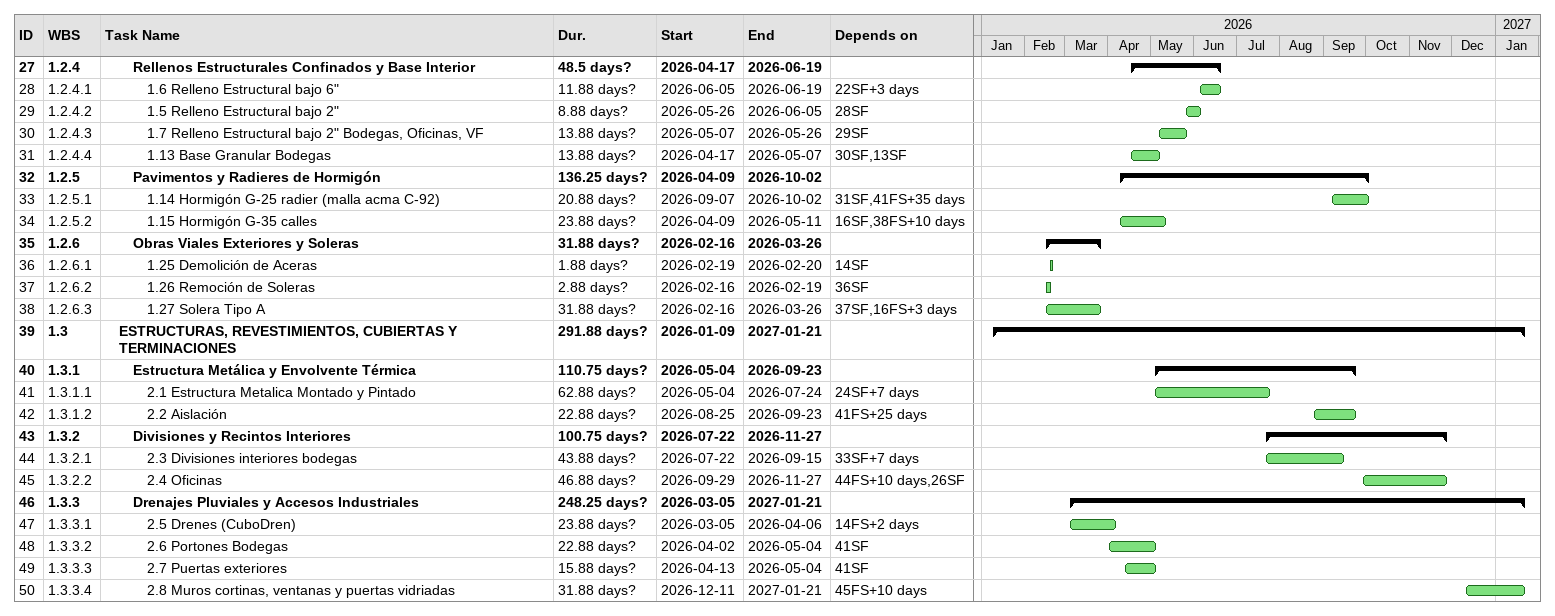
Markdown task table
| ID | WBS | Task | Duration | Start | Finish | Predecessors |
|---|---|---|---|---|---|---|
| 27 | 1.2.4 | **Rellenos Estructurales Confinados y Base Interior** | 48.5d? | 2026-04-17 | 2026-06-19 |  |
| 28 | 1.2.4.1 | 1.6 Relleno Estructural bajo 6" | 11.88d? | 2026-06-05 | 2026-06-19 | 22SF+3d |
| 29 | 1.2.4.2 | 1.5 Relleno Estructural bajo 2" | 8.88d? | 2026-05-26 | 2026-06-05 | 28SF |
| 30 | 1.2.4.3 | 1.7 Relleno Estructural bajo 2" Bodegas, Oficinas, VF | 13.88d? | 2026-05-07 | 2026-05-26 | 29SF |
| 31 | 1.2.4.4 | 1.13 Base Granular Bodegas | 13.88d? | 2026-04-17 | 2026-05-07 | 30SF, 13SF |
| 32 | 1.2.5 | **Pavimentos y Radieres de Hormigón** | 136.25d? | 2026-04-09 | 2026-10-02 |  |
| 33 | 1.2.5.1 | 1.14 Hormigón G-25 radier (malla acma C-92) | 20.88d? | 2026-09-07 | 2026-10-02 | 31SF, 41FS+35d |
| 34 | 1.2.5.2 | 1.15 Hormigón G-35 calles | 23.88d? | 2026-04-09 | 2026-05-11 | 16SF, 38FS+10d |
| 35 | 1.2.6 | **Obras Viales Exteriores y Soleras** | 31.88d? | 2026-02-16 | 2026-03-26 |  |
| 36 | 1.2.6.1 | 1.25 Demolición de Aceras | 1.88d? | 2026-02-19 | 2026-02-20 | 14SF |
| 37 | 1.2.6.2 | 1.26 Remoción de Soleras | 2.88d? | 2026-02-16 | 2026-02-19 | 36SF |
| 38 | 1.2.6.3 | 1.27 Solera Tipo A | 31.88d? | 2026-02-16 | 2026-03-26 | 37SF, 16FS+3d |
| 39 | 1.3 | **ESTRUCTURAS, REVESTIMIENTOS, CUBIERTAS Y TERMINACIONES** | 291.88d? | 2026-01-09 | 2027-01-21 |  |
| 40 | 1.3.1 | **Estructura Metálica y Envolvente Térmica** | 110.75d? | 2026-05-04 | 2026-09-23 |  |
| 41 | 1.3.1.1 | 2.1 Estructura Metalica Montado y Pintado | 62.88d? | 2026-05-04 | 2026-07-24 | 24SF+7d |
| 42 | 1.3.1.2 | 2.2 Aislación | 22.88d? | 2026-08-25 | 2026-09-23 | 41FS+25d |
| 43 | 1.3.2 | **Divisiones y Recintos Interiores** | 100.75d? | 2026-07-22 | 2026-11-27 |  |
| 44 | 1.3.2.1 | 2.3 Divisiones interiores bodegas | 43.88d? | 2026-07-22 | 2026-09-15 | 33SF+7d |
| 45 | 1.3.2.2 | 2.4 Oficinas | 46.88d? | 2026-09-29 | 2026-11-27 | 44FS+10d, 26SF |
| 46 | 1.3.3 | **Drenajes Pluviales y Accesos Industriales** | 248.25d? | 2026-03-05 | 2027-01-21 |  |
| 47 | 1.3.3.1 | 2.5 Drenes (CuboDren) | 23.88d? | 2026-03-05 | 2026-04-06 | 14FS+2d |
| 48 | 1.3.3.2 | 2.6 Portones Bodegas | 22.88d? | 2026-04-02 | 2026-05-04 | 41SF |
| 49 | 1.3.3.3 | 2.7 Puertas exteriores | 15.88d? | 2026-04-13 | 2026-05-04 | 41SF |
| 50 | 1.3.3.4 | 2.8 Muros cortinas, ventanas y puertas vidriadas | 31.88d? | 2026-12-11 | 2027-01-21 | 45FS+10d |
